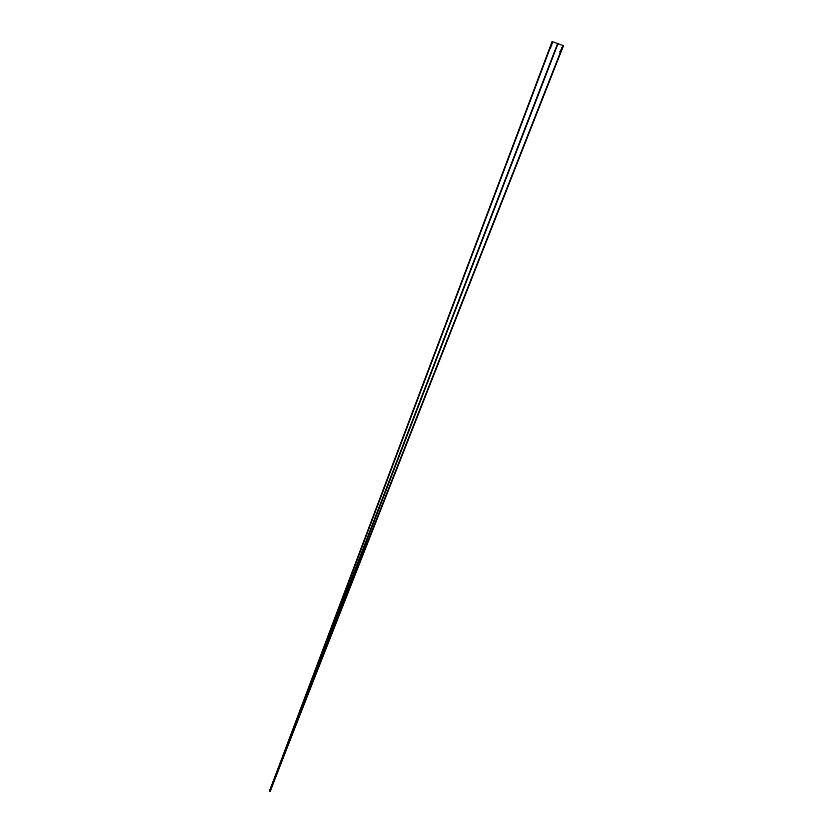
<?xml version="1.0" encoding="UTF-8"?>
<svg xmlns="http://www.w3.org/2000/svg" width="833" height="833" viewBox="0 0 833 833"><rect width="100%" height="100%" fill="white"/><g stroke="black" fill="none" stroke-linecap="round" stroke-linejoin="round"><path stroke-width="1.25" d="M550.467 48.481L550.946 46.013M551.519 45.44L552.331 41.65L563.275 45.628L560.036 51.958M563.275 45.628L269.725 791.183L563.275 45.628L561.963 47.752M270.329 790.913L557.798 43.639L269.725 791.183L552.331 41.65L269.725 791.183M560.026 51.844L562.129 48.762"/></g></svg>
